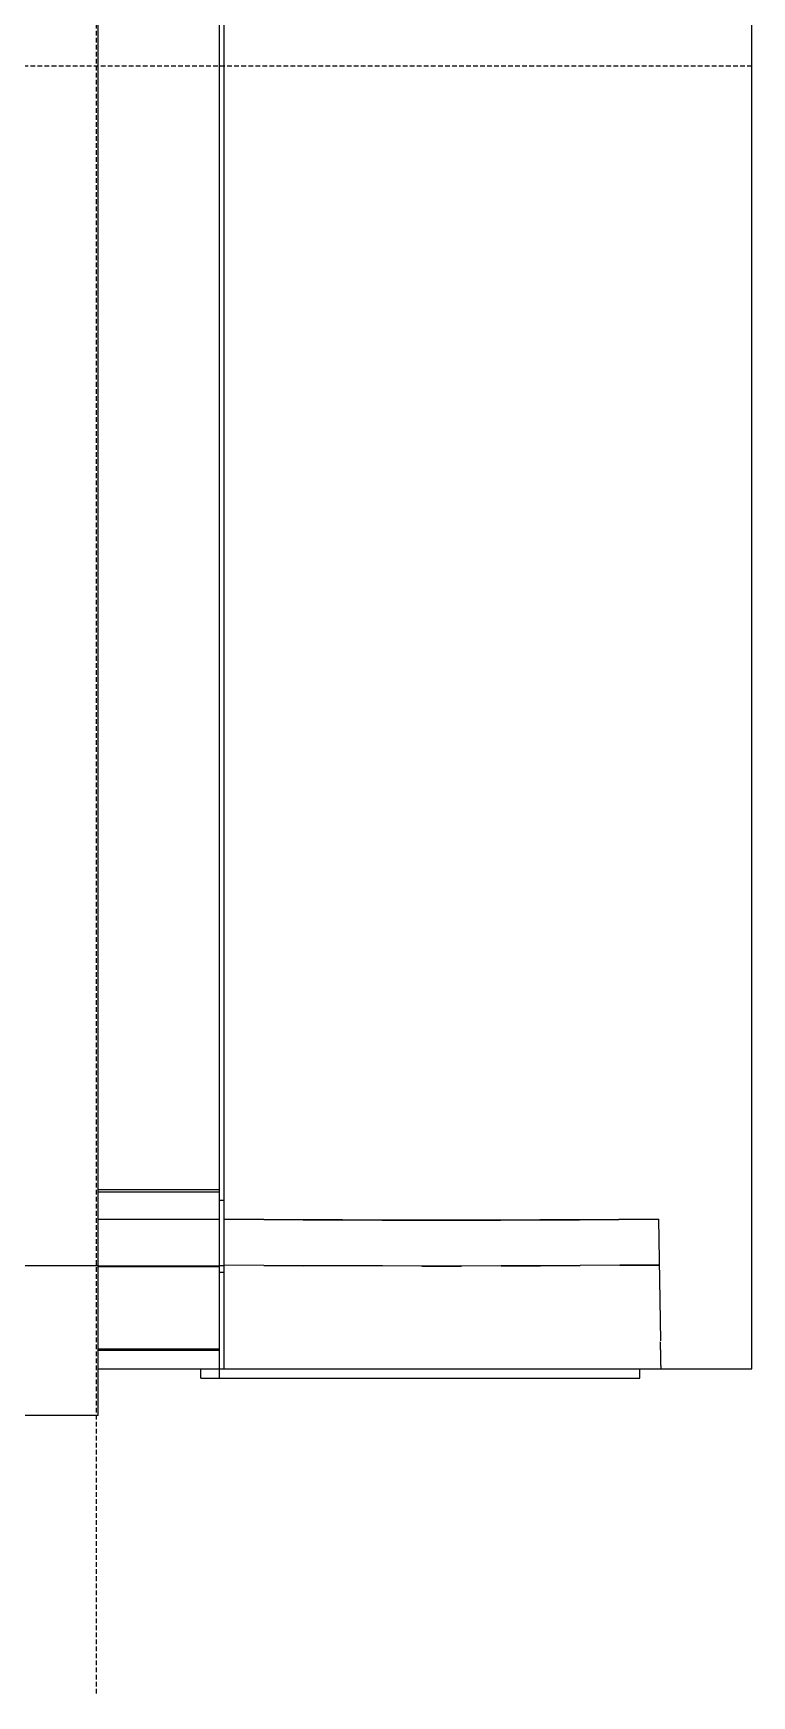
# Model space of a CAD drawing. Extents: x 0 to 203, y 0 to 348.
# Drawn here: x 126.3 to 203, y 0 to 177.5 of the extents above; entities that cross this region are included whole.
import ezdxf

# ---------------------------------------------------------------- set-up
doc = ezdxf.new("R2010")
doc.units = 0
doc.linetypes.add('DASHED', pattern=[0.75, 0.5, -0.25])
doc.layers.add('-15N-THT. THIẾT BỊ ĐÓNG MỞ', color=40, linetype='CONTINUOUS')

# ---------------------------------------------------------------- blocks, each defined once
blk = doc.blocks.new('06 - N - SC VSD CHIẾU HÔNG ATV630U07~55N4')
at = {"layer": '-15N-THT. THIẾT BỊ ĐÓNG MỞ', "color": 6, "linetype": 'DASHED'}
for p, q in [((-70, 174), (-70, -174)), ((-203, 0), (0, 0))]:
    blk.add_line(p, q, dxfattribs=at)
at = {"layer": '-15N-THT. THIẾT BỊ ĐÓNG MỞ'}
for p, q in [((-69.78, -144.07), (-69.78, 169.81)), ((0, -139.09), (0, 169.81)), ((-56.82, -140.08), (-56.82, 164.82)), ((-56.32, -139.09), (-56.32, 145.8)), ((-56.82, -119.98), (-69.78, -119.98)), ((-69.78, -120.21), (-56.82, -120.21)), ((-56.82, -121.14), (-56.82, -121.14)), ((-56.32, -121.14), (-56.82, -121.14)), ((-56.32, -121.14), (-56.32, -121.14)), ((-69.78, -123.14), (-69.78, -123.14)), ((-69.78, -123.14), (-56.82, -123.14)), ((-56.82, -123.14), (-56.82, -123.14)), ((-56.32, -123.14), (-56.32, -123.14)), ((-56.32, -123.14), (-52.11, -123.17)), ((-52.11, -123.17), (-56.32, -123.14)), ((-52.11, -123.17), (-47.89, -123.2)), ((-47.89, -123.2), (-52.11, -123.17)), ((-47.89, -123.2), (-43.68, -123.21)), ((-43.68, -123.21), (-47.89, -123.2)), ((-43.68, -123.21), (-39.46, -123.23)), ((-39.46, -123.23), (-43.68, -123.21)), ((-39.46, -123.23), (-35.25, -123.23)), ((-35.25, -123.23), (-39.46, -123.23)), ((-35.25, -123.23), (-31.04, -123.23)), ((-31.04, -123.23), (-35.25, -123.23)), ((-31.04, -123.23), (-26.82, -123.22)), ((-26.82, -123.22), (-31.04, -123.23)), ((-26.82, -123.22), (-22.61, -123.21)), ((-22.61, -123.21), (-26.82, -123.22)), ((-22.61, -123.21), (-18.4, -123.18)), ((-18.4, -123.18), (-22.61, -123.21)), ((-18.4, -123.18), (-14.18, -123.16)), ((-14.18, -123.16), (-18.4, -123.18)), ((-14.18, -123.16), (-9.97, -123.12)), ((-9.97, -123.12), (-14.18, -123.16)), ((-9.97, -123.12), (-9.74, -136.1)), ((-9.97, -123.12), (-9.97, -123.12)), ((-9.97, -123.12), (-9.97, -123.12)), ((-69.78, -128.12), (-89.79, -128.12)), ((-69.78, -128.12), (-69.78, -128.12)), ((-69.78, -128.12), (-56.82, -128.12)), ((-56.82, -128.2), (-69.78, -128.2)), ((-56.32, -128.12), (-56.82, -128.12)), ((-56.32, -128.82), (-56.82, -128.82)), ((-52.1, -128.07), (-56.32, -128.03)), ((-52.1, -128.07), (-47.88, -128.09)), ((-47.88, -128.09), (-52.1, -128.07)), ((-43.65, -128.11), (-47.88, -128.09)), ((-39.43, -128.12), (-43.65, -128.11)), ((-35.21, -128.13), (-39.43, -128.12)), ((-35.21, -128.13), (-30.99, -128.13)), ((-30.99, -128.13), (-35.21, -128.13)), ((-26.77, -128.12), (-30.99, -128.13)), ((-26.77, -128.12), (-22.55, -128.1)), ((-22.55, -128.1), (-26.77, -128.12)), ((-22.55, -128.1), (-18.33, -128.08)), ((-18.33, -128.08), (-22.55, -128.1)), ((-14.1, -128.05), (-18.33, -128.08)), ((-14.1, -128.05), (-9.88, -128.02)), ((-9.88, -128.02), (-14.1, -128.05)), ((-9.74, -136.36), (-9.74, -136.23)), ((-9.73, -136.5), (-9.74, -136.36)), ((-9.73, -136.63), (-9.73, -136.5)), ((-9.73, -136.76), (-9.73, -136.63)), ((-69.78, -136.96), (-56.82, -136.96)), ((-56.82, -137.16), (-69.78, -137.16)), ((-9.73, -136.89), (-9.73, -136.76)), ((-9.73, -137.02), (-9.73, -136.89)), ((-9.72, -137.15), (-9.73, -137.02)), ((-9.72, -137.27), (-9.72, -137.15)), ((-9.72, -137.39), (-9.72, -137.27)), ((-9.72, -137.51), (-9.72, -137.39)), ((-9.71, -137.63), (-9.72, -137.51)), ((-9.71, -137.74), (-9.71, -137.63)), ((-9.71, -137.85), (-9.71, -137.74)), ((-9.71, -137.96), (-9.71, -137.85)), ((-9.71, -138.06), (-9.71, -137.96)), ((-9.71, -138.16), (-9.71, -138.06)), ((-9.7, -138.26), (-9.71, -138.16)), ((-9.7, -138.35), (-9.7, -138.26)), ((-9.7, -138.43), (-9.7, -138.35)), ((-9.7, -138.52), (-9.7, -138.43)), ((-69.78, -139.09), (0, -139.09)), ((-58.81, -140.08), (-58.81, -139.09)), ((-58.81, -140.08), (-11.96, -140.08)), ((-56.82, -139.09), (-56.82, -139.09)), ((-56.32, -139.09), (-56.32, -139.09)), ((-11.96, -140.08), (-11.96, -139.09)), ((-9.7, -138.59), (-9.7, -138.52)), ((-9.7, -138.66), (-9.7, -138.59)), ((-9.7, -138.73), (-9.7, -138.66)), ((-9.69, -138.79), (-9.7, -138.73)), ((-9.69, -138.85), (-9.69, -138.79)), ((-9.69, -138.9), (-9.69, -138.85)), ((-9.69, -138.94), (-9.69, -138.9)), ((-9.69, -138.98), (-9.69, -138.94)), ((-9.69, -139.01), (-9.69, -138.98)), ((-9.69, -139.04), (-9.69, -139.01)), ((-9.69, -139.06), (-9.69, -139.04)), ((-9.69, -139.07), (-9.69, -139.06)), ((-9.69, -139.08), (-9.69, -139.07)), ((-9.69, -139.09), (-9.69, -139.08)), ((-9.69, -139.09), (-9.69, -139.09)), ((-69.78, -144.07), (-80.74, -144.07)), ((-69.78, -144.07), (-69.78, -144.07))]:
    blk.add_line(p, q, dxfattribs=at)

msp = doc.modelspace()

# ---------------------------------------------------------------- block references
msp.add_blockref('06 - N - SC VSD CHIẾU HÔNG ATV630U07~55N4', (203, 174))

doc.saveas('drawing.dxf')
